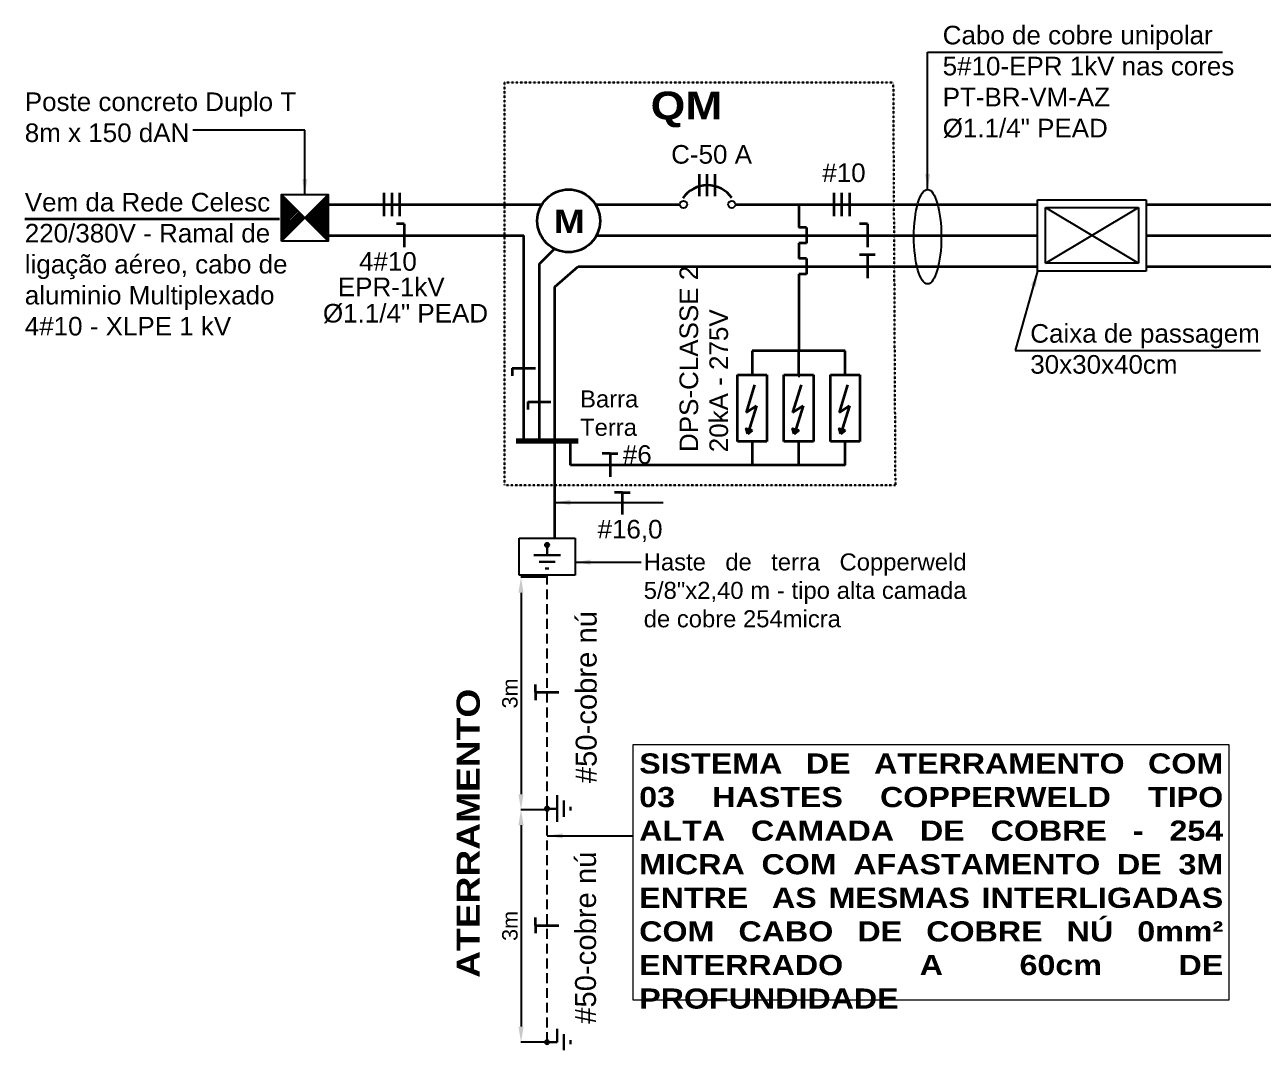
# Model space of a CAD drawing. Header units: inches. Extents: x -1148 to 1199, y -4107 to 2691.
# Drawn here: x -1148 to -349, y 1145 to 1806 of the extents above; entities that cross this region are included whole.
import ezdxf
from ezdxf.enums import TextEntityAlignment as Align

# ---------------------------------------------------------------- set-up
doc = ezdxf.new("R2010")
doc.units = ezdxf.units.IN
doc.header["$MEASUREMENT"] = 0
doc.linetypes.add('HIDDEN', pattern=[9.525, 6.35, -3.175])
doc.linetypes.add('SOM', pattern=[0.17, 0.07, -0.1])
for name, color, linetype in [('FUSIVEIS', 7, 'Continuous'), ('PARARAIOS', 7, 'Continuous'), ('QUADROS_E_CAIXAS', 7, 'Continuous'), ('SOMENTE_TUBULACAO', 5, 'Continuous')]:
    doc.layers.add(name, color=color, linetype=linetype)
for name, color, linetype, lineweight in [('VO-Barramento', 7, 'Continuous', 80), ('VO-Componente', 7, 'Continuous', 35), ('VO-Fiação', 7, 'Continuous', 35), ('VO-Texto', 7, 'Continuous', 20)]:
    doc.layers.add(name, color=color, linetype=linetype, lineweight=lineweight)
doc.styles.add('VO-Arial 10', font='arial.ttf', dxfattribs={"height": 10})
doc.styles.add('VO-Arial 11', font='arial.ttf', dxfattribs={"height": 11})
doc.styles.add('VO-Arial 12', font='arial.ttf', dxfattribs={"height": 12})
doc.styles.add('VO-Arial 13.5', font='arial.ttf', dxfattribs={"height": 13.5})
doc.styles.add('VO-ArialB 13', font='ariblk.ttf', dxfattribs={"height": 13})
doc.styles.add('VO-ArialB 15', font='ariblk.ttf', dxfattribs={"height": 15})
doc.styles.add('VO-ArialB 18', font='ariblk.ttf', dxfattribs={"height": 20})
doc.dimstyles.new('VO-Cota 1-50', dxfattribs={"dimtxt": 10, "dimasz": 10, "dimexe": 0.1, "dimexo": 0.1, "dimgap": 2, "dimtad": 1, "dimdec": 0, "dimrnd": 0.005, "dimdsep": 46, "dimtxsty": 'VO-Arial 10', "dimcen": 2, "dimdle": 2, "dimclrd": 256, "dimclre": 7, "dimclrt": 7, "dimadec": 0, "dimazin": 0, "dimtfac": 1, "dimtdec": 0, "dimtofl": 0, "dimtmove": 2, "dimatfit": 3, "dimfxl": 1, "dimtolj": 1, "dimarcsym": 0})

# ---------------------------------------------------------------- blocks, each defined once
blk = doc.blocks.new('*U39', base_point=(184512.66, -8453.76))
at = {"layer": 'PARARAIOS', "linetype": 'ByBlock', "lineweight": 30}
blk.add_hatch(color=3, dxfattribs=at).paths.add_polyline_path([(184513.71, -8437.5, 1), (184511.61, -8437.5, 1)])
at = {"layer": 'PARARAIOS', "color": 3, "linetype": 'ByBlock'}
for p, q in [((184497.66, -8453.76), (184497.66, -8433.76)), ((184497.66, -8433.76), (184527.66, -8433.76)), ((184527.66, -8433.76), (184527.66, -8453.76)), ((184527.66, -8453.76), (184497.66, -8453.76))]:
    blk.add_line(p, q, dxfattribs=at)
at = {"layer": 'PARARAIOS', "color": 3, "linetype": 'ByBlock', "lineweight": 30}
for p, q in [((184512.66, -8437.5), (184512.66, -8442.89)), ((184512.66, -8442.89), (184505.52, -8442.89)), ((184512.66, -8446.49), (184508.32, -8446.49)), ((184512.66, -8442.89), (184519.85, -8442.89)), ((184512.66, -8446.49), (184517.03, -8446.49)), ((184512.66, -8450.09), (184511.66, -8450.09)), ((184512.66, -8450.09), (184513.66, -8450.09))]:
    blk.add_line(p, q, dxfattribs=at)
blk.add_circle((184512.66, -8437.5), 1.05, dxfattribs=at)
blk = doc.blocks.new('*D58')
at = {"color": 7, "linetype": 'ByBlock', "lineweight": -2, "transparency": 16777216}
for p, q in [((-810.95, 1449.73), (-827.81, 1449.73)), ((-810.95, 1299.73), (-827.81, 1299.73))]:
    blk.add_line(p, q, dxfattribs=at)
at = {"linetype": 'ByBlock', "lineweight": -2, "transparency": 16777216}
blk.add_line((-827.71, 1439.73), (-827.71, 1309.73), dxfattribs=at)
at = {"linetype": 'ByBlock', "transparency": 16777216}
for points in [[(-829.37, 1439.73), (-826.04, 1439.73), (-827.71, 1449.73)], [(-829.37, 1309.73), (-826.04, 1309.73), (-827.71, 1299.73)]]:
    blk.add_solid(points, dxfattribs=at)
at = {"layer": 'Defpoints', "color": 0, "linetype": 'ByBlock', "transparency": 16777216}
for p in [(-810.85, 1449.73), (-827.71, 1299.73), (-810.85, 1299.73)]:
    blk.add_point(p, dxfattribs=at)
at = {"color": 7, "linetype": 'ByBlock', "transparency": 16777216, "insert": (-834.82, 1374.73), "char_height": 10, "attachment_point": 5, "rotation": 90, "style": 'VO-Arial 10'}
blk.add_mtext('\\A1;3m', dxfattribs=at)
blk = doc.blocks.new('*D59')
at = {"color": 7, "linetype": 'ByBlock', "lineweight": -2, "transparency": 16777216}
for p, q in [((-810.95, 1299.73), (-827.81, 1299.73)), ((-810.95, 1149.73), (-827.81, 1149.73))]:
    blk.add_line(p, q, dxfattribs=at)
at = {"linetype": 'ByBlock', "lineweight": -2, "transparency": 16777216}
blk.add_line((-827.71, 1289.73), (-827.71, 1159.73), dxfattribs=at)
at = {"linetype": 'ByBlock', "transparency": 16777216}
for points in [[(-829.37, 1289.73), (-826.04, 1289.73), (-827.71, 1299.73)], [(-829.37, 1159.73), (-826.04, 1159.73), (-827.71, 1149.73)]]:
    blk.add_solid(points, dxfattribs=at)
at = {"layer": 'Defpoints', "color": 0, "linetype": 'ByBlock', "transparency": 16777216}
for p in [(-810.85, 1299.73), (-827.71, 1149.73), (-810.85, 1149.73)]:
    blk.add_point(p, dxfattribs=at)
at = {"color": 7, "linetype": 'ByBlock', "transparency": 16777216, "insert": (-834.82, 1224.73), "char_height": 10, "attachment_point": 5, "rotation": 90, "style": 'VO-Arial 10'}
blk.add_mtext('\\A1;3m', dxfattribs=at)
blk = doc.blocks.new('*U40', base_point=(185275.89, -8466.39))
at = {"layer": 'VO-Componente', "linetype": 'Continuous'}
for p, q in [((185255.13, -8461.14), (185255.13, -8446.89)), ((185260.13, -8461.14), (185260.13, -8446.89)), ((185265.13, -8461.14), (185265.13, -8446.89))]:
    blk.add_line(p, q, dxfattribs=at)
at = {"layer": 'VO-Componente', "linetype": 'Continuous', "lineweight": 25}
for centre in [(185244.72, -8466.39), (185275.89, -8466.39)]:
    blk.add_circle(centre, 2.33, dxfattribs=at)
at = {"layer": 'VO-Componente', "linetype": 'Continuous'}
blk.add_arc((185260.2, -8473.34), 19.32, 35.19346, 145.26892, dxfattribs=at)
blk = doc.blocks.new('*U41', base_point=(11347.39, -3195.01))
at = {"layer": 'VO-Componente', "linetype": 'ByBlock'}
h = blk.add_hatch(dxfattribs=at)
h.set_pattern_fill('ANSI31', color=1, scale=0.03, angle=90, style=0)
h.set_pattern_definition([(135, (0, 0), (-0.0026516504294, -0.0026516504294), [])])
h.paths.add_polyline_path([(11385.47, -3197.84), (11383.26, -3195.03), (11382.67, -3196.98)])
h.paths.add_polyline_path([(11382.67, -3196.98), (11382.05, -3198.91), (11385.47, -3197.84)])
for p, q in [((11347.39, -3204.52), (11347.39, -3185.5)), ((11347.39, -3185.5), (11390.36, -3185.5)), ((11390.36, -3185.5), (11390.36, -3204.52)), ((11390.36, -3204.52), (11347.39, -3204.52))]:
    blk.add_line(p, q, dxfattribs=at)
at = {"layer": 'VO-Componente', "color": 1, "linetype": 'ByBlock'}
for p, q in [((11353.9, -3193.46), (11371.69, -3198.99)), ((11371.69, -3198.99), (11367.4, -3192.23)), ((11367.4, -3192.23), (11385.19, -3197.76)), ((11382.05, -3198.91), (11382.67, -3196.98)), ((11383.26, -3195.03), (11382.67, -3196.98)), ((11385.47, -3197.84), (11383.26, -3195.03)), ((11385.47, -3197.84), (11382.05, -3198.91))]:
    blk.add_line(p, q, dxfattribs=at)
blk = doc.blocks.new('*X51')
at = {"color": 0}
for p, q in [((475.49, -117.59), (475.9, -117.18)), ((485.63, -126.9), (495.49, -117.04)), ((475.49, -118.48), (476.35, -117.62)), ((475.49, -119.36), (476.79, -118.07)), ((475.49, -120.24), (477.23, -118.51)), ((475.49, -121.13), (477.67, -118.95)), ((475.49, -122.01), (478.11, -119.39)), ((475.49, -122.9), (478.56, -119.83)), ((475.49, -123.78), (479, -120.28)), ((475.49, -124.66), (479.44, -120.72)), ((475.49, -125.55), (479.88, -121.16)), ((475.49, -126.43), (480.32, -121.6)), ((475.49, -127.31), (480.77, -122.04)), ((475.49, -128.2), (481.21, -122.49)), ((486.07, -127.35), (495.49, -117.92)), ((486.51, -127.79), (495.49, -118.81)), ((486.95, -128.23), (495.49, -119.69)), ((487.39, -128.67), (495.49, -120.57)), ((487.84, -129.11), (495.49, -121.46)), ((488.28, -129.56), (495.49, -122.34)), ((475.49, -129.08), (481.65, -122.93)), ((475.49, -129.97), (482.09, -123.37)), ((475.49, -130.85), (482.53, -123.81)), ((475.49, -131.73), (482.98, -124.25)), ((475.49, -132.62), (483.42, -124.69)), ((475.49, -133.5), (483.86, -125.14)), ((475.49, -134.39), (484.3, -125.58)), ((475.49, -135.27), (484.74, -126.02)), ((475.49, -136.15), (485.18, -126.46)), ((488.72, -130), (495.49, -123.22)), ((489.16, -130.44), (495.49, -124.11)), ((489.6, -130.88), (495.49, -124.99)), ((490.05, -131.32), (495.49, -125.88)), ((490.49, -131.77), (495.49, -126.76)), ((490.93, -132.21), (495.49, -127.64)), ((491.37, -132.65), (495.49, -128.53)), ((491.81, -133.09), (495.49, -129.41)), ((492.26, -133.53), (495.49, -130.3)), ((492.7, -133.98), (495.49, -131.18)), ((493.14, -134.42), (495.49, -132.06)), ((493.58, -134.86), (495.49, -132.95)), ((494.02, -135.3), (495.49, -133.83)), ((494.47, -135.74), (495.49, -134.72)), ((494.91, -136.19), (495.49, -135.6)), ((495.35, -136.63), (495.49, -136.48))]:
    blk.add_line(p, q, dxfattribs=at)
blk = doc.blocks.new('*U50', base_point=(270590.09, -211669.86))
at = {"linetype": 'ByBlock'}
for p, q in [((270580.09, -211659.86), (270600.09, -211679.86)), ((270600.09, -211659.86), (270580.09, -211679.86))]:
    blk.add_line(p, q, dxfattribs=at)
blk.add_lwpolyline([(270580.09, -211679.86), (270580.09, -211659.86), (270600.09, -211659.86), (270600.09, -211679.86)], close=True, dxfattribs=at)
blk.add_blockref('*X51', (270104.6, -211543.09), dxfattribs=at)

msp = doc.modelspace()

# ---------------------------------------------------------------- hatches: boundary and pattern name
at = {"layer": 'PARARAIOS', "linetype": 'ByBlock', "lineweight": 30}
for points in [[(-810.8544, 1301.6208, 1), (-810.8544, 1299.0994, 1)], [(-810.8544, 1150.9904, 1), (-810.8544, 1148.4691, 1)]]:
    msp.add_hatch(color=3, dxfattribs=at).paths.add_polyline_path(points)

# ---------------------------------------------------------------- linework, layer by layer
for p, q in [((-489.2591, 1652.2856), (-429.2591, 1688.2856)), ((-489.2591, 1688.2856), (-429.2591, 1652.2856)), ((-648.4695, 1665.3475), (-648.4695, 1655.2856)), ((-648.4695, 1645.2856), (-648.4695, 1578.7745))]:
    msp.add_line(p, q)
at = {"color": 1, "linetype": 'SOM', "lineweight": 30}
msp.add_lwpolyline([(-838.3509, 1768.9419), (-587.4157, 1768.9419), (-586.0775, 1509.152), (-838.3509, 1509.152)], close=True, dxfattribs=at)
msp.add_ellipse((-565.2635, 1669.4362), major_axis=(0, 30.4907), ratio=0.28990209)
at = {"layer": 'PARARAIOS', "color": 3, "linetype": 'ByBlock', "lineweight": 30}
for p, q in [((-804.3872, 1300.3601), (-804.3872, 1308.9923)), ((-804.3872, 1299.7298), (-804.3872, 1308.362)), ((-800.0672, 1300.3601), (-800.0672, 1305.6069)), ((-810.8544, 1300.3601), (-804.3872, 1300.3601)), ((-804.3872, 1300.3601), (-804.3872, 1291.792)), ((-800.0672, 1300.3601), (-800.0672, 1295.1523)), ((-795.7472, 1300.3601), (-795.7472, 1301.5634)), ((-795.7472, 1300.3601), (-795.7472, 1299.1658)), ((-804.3872, 1149.7298), (-804.3872, 1158.362)), ((-800.0672, 1149.7298), (-800.0672, 1154.9765)), ((-810.8544, 1149.7298), (-804.3872, 1149.7298)), ((-800.0672, 1149.7298), (-800.0672, 1144.522)), ((-795.7472, 1149.7298), (-795.7472, 1150.933)), ((-795.7472, 1149.7298), (-795.7472, 1148.5354))]:
    msp.add_line(p, q, dxfattribs=at)
for centre in [(-810.8544, 1300.3601), (-810.8544, 1149.7298)]:
    msp.add_circle(centre, 1.2607, dxfattribs=at)
at = {"layer": 'QUADROS_E_CAIXAS', "linetype": 'ByBlock'}
for p, q in [((-494.2591, 1693.2856), (-424.2591, 1693.2856)), ((-494.2591, 1647.2856), (-494.2591, 1693.2856)), ((-489.2591, 1688.2856), (-429.2591, 1688.2856)), ((-489.2591, 1652.2856), (-489.2591, 1688.2856)), ((-429.2591, 1688.2856), (-429.2591, 1652.2856)), ((-424.2591, 1693.2856), (-424.2591, 1647.2856)), ((-424.2591, 1647.2856), (-494.2591, 1647.2856)), ((-429.2591, 1652.2856), (-489.2591, 1652.2856))]:
    msp.add_line(p, q, dxfattribs=at)
at = {"layer": 'SOMENTE_TUBULACAO', "color": 3, "linetype": 'HIDDEN'}
msp.add_line((-810.8544, 1149.7298), (-810.8544, 1450.9904), dxfattribs=at)
at = {"layer": 'VO-Barramento', "color": 3, "linetype": 'Continuous'}
msp.add_line((-830.8544, 1537.6857), (-790.8544, 1537.6857), dxfattribs=at)
at = {"layer": 'VO-Fiação', "linetype": 'ByBlock'}
for p, q in [((-916.1846, 1697.7856), (-916.1846, 1682.7856)), ((-911.1846, 1697.7856), (-911.1846, 1682.7856)), ((-906.1846, 1697.7856), (-906.1846, 1682.7856)), ((-625.7618, 1697.7856), (-625.7618, 1682.7856)), ((-620.7618, 1697.7856), (-620.7618, 1682.7856)), ((-615.7618, 1697.7856), (-615.7618, 1682.7856)), ((-903.1328, 1677.7856), (-908.1328, 1677.7856)), ((-903.1328, 1677.7856), (-903.1328, 1662.7856)), ((-604.1574, 1677.7856), (-609.1574, 1677.7856)), ((-604.1574, 1677.7856), (-604.1574, 1662.7856)), ((-604.1574, 1657.7856), (-609.1574, 1657.7856)), ((-604.1574, 1657.7856), (-604.1574, 1642.7856)), ((-599.1574, 1657.7856), (-604.1574, 1657.7856)), ((-833.3544, 1584.6194), (-818.3544, 1584.6194)), ((-833.3544, 1584.6194), (-833.3544, 1579.6194)), ((-823.3544, 1562.8639), (-808.3544, 1562.8639)), ((-823.3544, 1562.8639), (-823.3544, 1557.8639)), ((-770.2481, 1529.507), (-775.2481, 1529.507)), ((-770.2481, 1529.507), (-770.2481, 1514.507)), ((-770.2481, 1529.507), (-765.2481, 1529.507)), ((-762.2944, 1504.4049), (-767.2944, 1504.4049)), ((-762.2944, 1490.1929), (-762.2944, 1504.4049)), ((-762.2944, 1504.4049), (-757.2944, 1504.4049)), ((-818.3544, 1375.454), (-818.3544, 1380.454)), ((-818.3544, 1375.454), (-803.3544, 1375.454)), ((-818.3544, 1375.454), (-818.3544, 1370.454)), ((-818.3544, 1225.0923), (-818.3544, 1230.0923)), ((-818.3544, 1225.0923), (-803.3544, 1225.0923)), ((-818.3544, 1225.0923), (-818.3544, 1220.0923))]:
    msp.add_line(p, q, dxfattribs=at)
at = {"layer": 'VO-Fiação', "linetype": 'Continuous'}
for p, q in [((-952.228, 1690.2856), (-917.5662, 1690.2856)), ((-648.4695, 1689.6793), (-648.4695, 1675.3475)), ((-983.5538, 1680.7796), (-1148, 1680.7796)), ((-643.4695, 1675.3475), (-648.4695, 1675.3475)), ((-643.4695, 1675.3475), (-643.4695, 1665.3475)), ((-648.4695, 1665.3475), (-648.4695, 1655.2856)), ((-643.4695, 1665.3475), (-648.4695, 1665.3475)), ((-643.4695, 1655.2856), (-648.4695, 1655.2856)), ((-643.4695, 1655.2856), (-643.4695, 1645.2856)), ((-648.4695, 1645.2856), (-648.4695, 1595.7651)), ((-643.4695, 1645.2856), (-648.4695, 1645.2856)), ((-678.4695, 1595.7651), (-678.4695, 1580.3702)), ((-618.4695, 1595.7651), (-678.4695, 1595.7651)), ((-648.4695, 1580.3702), (-648.4695, 1595.7651)), ((-618.4695, 1580.3702), (-618.4695, 1595.7651))]:
    msp.add_line(p, q, dxfattribs=at)
at = {"layer": 'VO-Fiação', "color": 4, "linetype": 'Continuous'}
for p, q in [((-952.228, 1670.2856), (-825.8544, 1670.2856)), ((-825.8544, 1537.6857), (-825.8544, 1670.2856)), ((-779.0147, 1670.2856), (-494.2591, 1670.2856)), ((-424.2591, 1670.2856), (-343.191, 1670.2856)), ((-815.8544, 1537.6857), (-815.8544, 1652.0063))]:
    msp.add_line(p, q, dxfattribs=at)
at = {"layer": 'VO-Fiação', "color": 3, "linetype": 'Continuous'}
for p, q in [((-790.9181, 1650.2856), (-494.2591, 1650.2856)), ((-424.2591, 1650.2856), (-328.7492, 1650.2856)), ((-805.8544, 1474.9904), (-805.8544, 1637.1361)), ((-795.8544, 1522.007), (-795.8544, 1537.6857)), ((-678.4695, 1537.4018), (-678.4695, 1522.007)), ((-648.4695, 1522.007), (-648.4695, 1537.4018)), ((-618.4695, 1522.007), (-618.4695, 1537.4018)), ((-618.4695, 1522.007), (-795.8544, 1522.007))]:
    msp.add_line(p, q, dxfattribs=at)
at = {"layer": 'VO-Fiação', "color": 7, "linetype": 'Continuous'}
for points in [[(-917.5662, 1690.2856), (-814.1712, 1690.2856)], [(-779.7183, 1690.2856), (-725.1857, 1690.2856)], [(-689.3596, 1690.2856), (-494.2591, 1690.2856)], [(-424.2591, 1690.2856), (-338.191, 1690.2856)]]:
    msp.add_lwpolyline(points, dxfattribs=at)
at = {"layer": 'VO-Fiação', "color": 4, "linetype": 'Continuous'}
msp.add_lwpolyline([(-815.8544, 1652.0063), (-806.036, 1661.5882)], dxfattribs=at)
at = {"layer": 'VO-Fiação', "color": 3, "linetype": 'Continuous'}
msp.add_lwpolyline([(-805.8544, 1637.1361), (-790.9181, 1650.2856)], dxfattribs=at)
at = {"layer": 'VO-Fiação', "color": 7, "linetype": 'Continuous'}
msp.add_circle((-796.9447, 1679.6672), 20.2361, dxfattribs=at)
at = {"layer": 'VO-Texto', "color": 1, "linetype": 'ByBlock'}
msp.add_lwpolyline([(-755.2881, 1341.7373), (-370.7822, 1341.7373), (-370.7822, 1176.7513), (-755.2881, 1176.7513)], close=True, dxfattribs=at)

# ---------------------------------------------------------------- block references
at = {"layer": 'FUSIVEIS', "linetype": 'ByBlock', "rotation": 270}
for p in [(-678.4695, 1580.3702), (-648.4695, 1580.3702), (-618.4695, 1580.3702)]:
    msp.add_blockref('*U41', p, dxfattribs=at)
at = {"layer": 'QUADROS_E_CAIXAS', "linetype": 'ByBlock', "xscale": 1.5, "yscale": 1.5, "zscale": 1.5}
msp.add_blockref('*U50', (-967.228, 1681.595), dxfattribs=at)
at = {"layer": 'QUADROS_E_CAIXAS', "xscale": 1.2, "yscale": 1.2, "zscale": 1.2}
msp.add_blockref('*U39', (-810.8544, 1450.9904), dxfattribs=at)
at = {"layer": 'VO-Componente'}
msp.add_blockref('*U40', (-691.6873, 1690.2856), dxfattribs=at)

# ---------------------------------------------------------------- texts
at = {"linetype": 'ByBlock', "style": 'VO-Arial 13.5'}
for p in [(-778.9012, 1316.8069), (-779.3294, 1161.575)]:
    msp.add_text('#50-cobre nú', height=13.5, rotation=90, dxfattribs=at).set_placement(p)
at = {"linetype": 'ByBlock', "char_height": 12, "attachment_point": 1, "style": 'VO-Arial 12'}
for s, insert in [('\\A1;Poste concreto Duplo T\\P8m x 150 dAN', (-1148, 1762.5333)), ('\\A1;Vem da Rede Celesc\\P220/380V - Ramal de ligação aéreo, cabo de aluminio Multiplexado\\P4#10 - XLPE 1 kV', (-1148, 1697.7349))]:
    msp.add_mtext_dynamic_manual_height_columns(s, width=206.463296, gutter_width=60, heights=[0], dxfattribs=dict(at, insert=insert))
at = {"insert": (-789.5625, 1570.2956), "char_height": 11, "attachment_point": 1, "style": 'VO-Arial 11'}
msp.add_mtext_dynamic_manual_height_columns('Barra\\PTerra', width=56.185924, gutter_width=55, heights=[0], dxfattribs=at)
at = {"layer": 'VO-Fiação', "color": 1, "linetype": 'Continuous', "style": 'VO-ArialB 15'}
msp.add_text('M', height=15, dxfattribs=at).set_placement((-806.5715, 1671.8704))
at = {"layer": 'VO-Texto', "linetype": 'Continuous', "style": 'VO-ArialB 18'}
msp.add_text('QM', height=18, dxfattribs=at).set_placement((-720.8604, 1745.0744), align=Align.CENTER)
at = {"layer": 'VO-Texto', "lineweight": 25, "style": 'VO-Arial 12'}
for s, p in [('C-50 A', (-730.7849, 1716.5838)), ('#10', (-633.2539, 1704.7293)), ('4#10', (-932.2484, 1647.5043)), ('EPR-1kV', (-945.9237, 1631.0632)), ('%%C1.1/4" PEAD', (-955.5259, 1614.0761)), ('#6', (-761.9888, 1522.874)), ('#16,0', (-778.2932, 1474.7262))]:
    msp.add_text(s, height=12, dxfattribs=at).set_placement(p)
at = {"layer": 'VO-Texto', "linetype": 'Continuous', "style": 'VO-ArialB 15'}
msp.add_text('ATERRAMENTO', height=15, rotation=90, dxfattribs=at).set_placement((-854.2971, 1284.4986), align=Align.CENTER)
at = {"layer": 'VO-Texto', "linetype": 'ByBlock', "attachment_point": 1}
for s, width, gutter_width, insert, char_height, style in [('\\PCabo de cobre unipolar\\P5#10-EPR 1kV nas cores PT-BR-VM-AZ\\P%%C1.1/4" PEAD', 280.403983, 60, (-555.5336, 1825.5576), 12, 'VO-Arial 12'), ('\\PCaixa de passagem \\P30x30x40cm', 280.403983, 60, (-499.001, 1633.0688), 12, 'VO-Arial 12'), ('\\pxqj;SISTEMA DE ATERRAMENTO COM 03 HASTES COPPERWELD TIPO ALTA CAMADA DE COBRE - 254 MICRA COM AFASTAMENTO DE 3M ENTRE  AS MESMAS INTERLIGADAS COM CABO DE COBRE NÚ 0mm² ENTERRADO A 60cm DE PROFUNDIDADE', 375.796469, 75, (-751.4111, 1336.0497), 13, 'VO-ArialB 13')]:
    msp.add_mtext_dynamic_manual_height_columns(s, width=width, gutter_width=gutter_width, heights=[0], dxfattribs=dict(at, insert=insert, char_height=char_height, style=style))
at = {"layer": 'VO-Texto', "lineweight": 25, "char_height": 12, "attachment_point": 1, "rotation": 90, "style": 'VO-Arial 12'}
for s, insert in [('\\A1;DPS-CLASSE 2', (-725.4028, 1530.5139)), ('\\A1;20kA - 275V', (-706.0932, 1530.3504))]:
    msp.add_mtext_dynamic_manual_height_columns(s, width=153.99372, gutter_width=50, heights=[0], dxfattribs=dict(at, insert=insert))
at = {"layer": 'VO-Texto', "lineweight": 25, "insert": (-748.4974, 1465.0839), "char_height": 11, "attachment_point": 1, "style": 'VO-Arial 11'}
msp.add_mtext_dynamic_manual_height_columns('\\A1;\\pxqj;Haste de terra Copperweld 5/8"x2,40 m - tipo alta camada de cobre 254micra', width=207.745811, gutter_width=50, heights=[0], dxfattribs=at)

# ---------------------------------------------------------------- dimensions: what is measured, and where the dimension line sits
at = {"linetype": 'ByBlock'}
for base, p1, p2, picture, middle in [((-827.7065, 1299.7298), (-810.8544, 1449.7298), (-810.8544, 1299.7298), '*D58', (-834.8156, 1374.7298)), ((-827.7065, 1149.7298), (-810.8544, 1299.7298), (-810.8544, 1149.7298), '*D59', (-834.8156, 1224.7298))]:
    dim = msp.add_linear_dim(base=base, p1=p1, p2=p2, angle=90, text='3m', dimstyle='VO-Cota 1-50', dxfattribs=at)
    dim.commit()
    dim.dimension.update_dxf_attribs({"geometry": picture, "text_midpoint": middle})

# ---------------------------------------------------------------- leaders
for points in [[(-565.2635, 1699.9269), (-565.2635, 1788.5543), (-374.9846, 1788.5543)], [(-494.2591, 1647.2856), (-508.7309, 1596.0655), (-350.3979, 1596.0655)], [(-805.8544, 1497.9851), (-756.1735, 1497.9851), (-736.0037, 1497.9851)]]:
    msp.add_leader(points, dimstyle='VO-Cota 1-50', dxfattribs=at)
msp.add_leader([(-967.228, 1696.595), (-967.228, 1738.1446), (-1039.5715, 1738.1446)], dimstyle='VO-Cota 1-50', override={"dimgap": 2, "dimtad": 0}, dxfattribs=at)
msp.add_leader([(-792.8544, 1459.4118), (-750.2568, 1459.4118)], dimstyle='VO-Cota 1-50', override={"dimgap": 2, "dimtad": 0})
at = {"layer": 'VO-Texto', "color": 1, "linetype": 'ByBlock'}
msp.add_leader([(-810.8544, 1282.8805), (-755.2881, 1282.8805)], dimstyle='VO-Cota 1-50', override={"dimgap": 2, "dimtad": 0}, dxfattribs=at)

doc.saveas('drawing.dxf')
